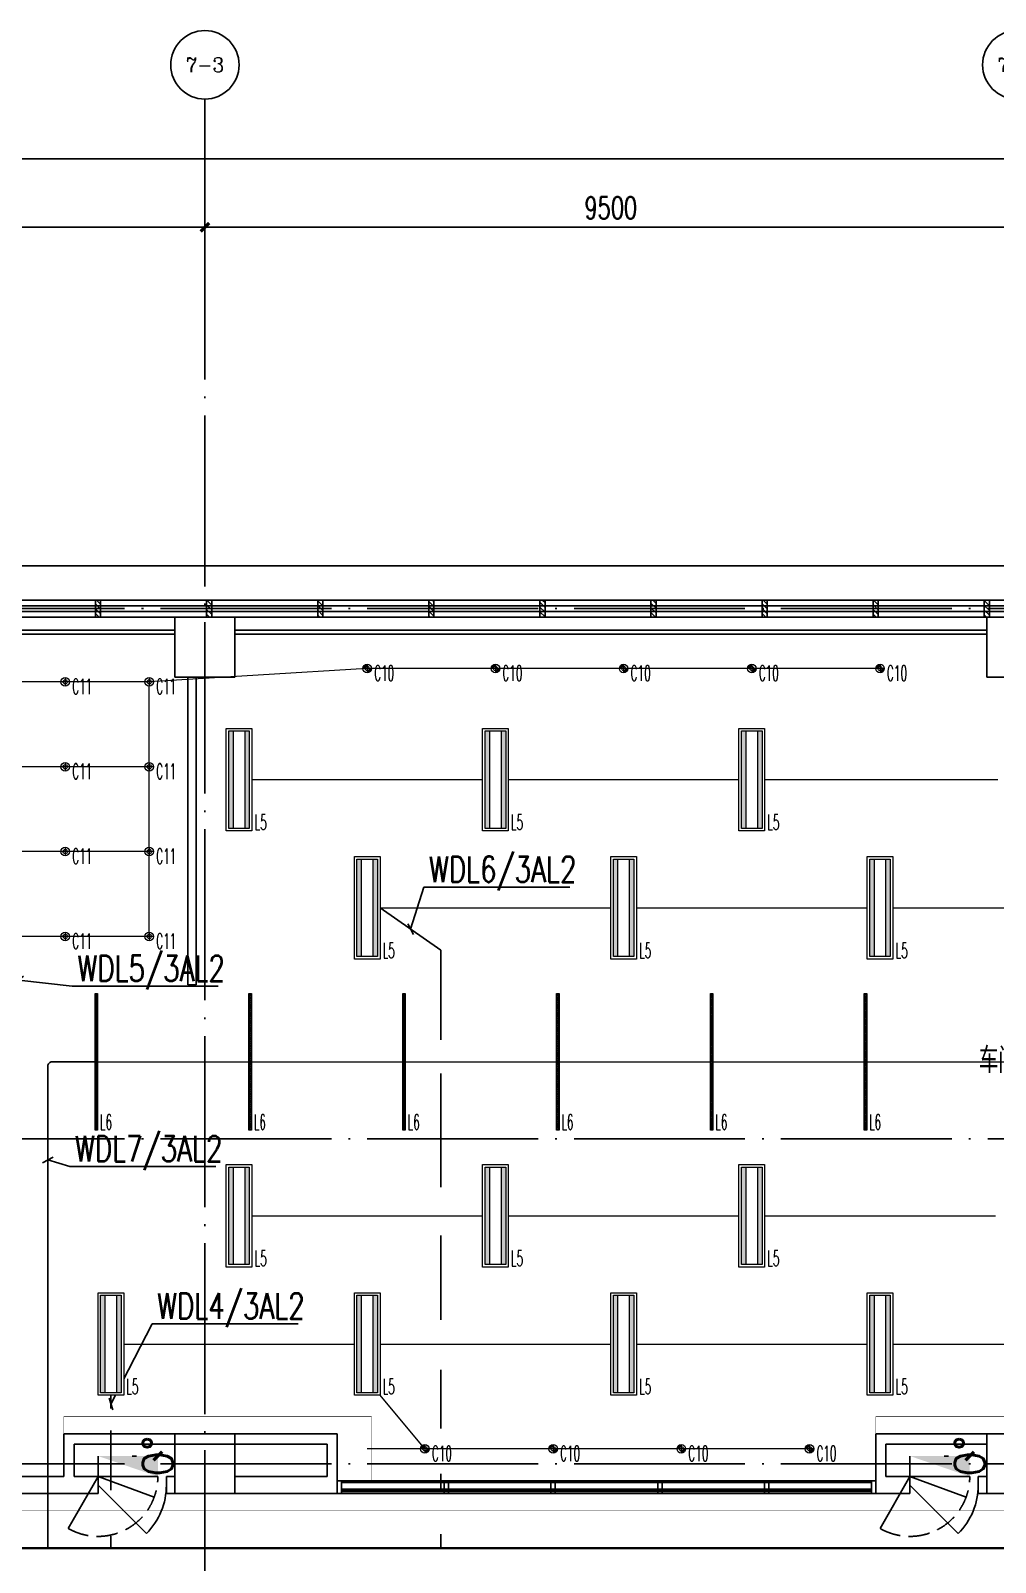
# Model space of a CAD drawing. Extents: x -621157 to 1764546, y -106808 to 741893.
# Drawn here: x 216961 to 228250, y 228846 to 246760 of the extents above; entities that cross this region are included whole.
import ezdxf
from ezdxf import colors
from ezdxf.entities.mleader import LeaderData, LeaderLine
from ezdxf.enums import TextEntityAlignment as Align
from ezdxf.math import Vec2, Vec3

# ---------------------------------------------------------------- set-up
doc = ezdxf.new("R2010")
doc.units = 0
doc.header["$LTSCALE"] = 1000
doc.header["$MEASUREMENT"] = 0
for name, pattern in [('DOT', [6.35, 0, -6.35]), ('XREF-A-101-平面图_t3$0$DASH', [0.35, 0.25, -0.1]), ('XREF-A-101-平面图_t3$0$DOTE', [2.42, 2, -0.2, 0.02, -0.2])]:
    doc.linetypes.add(name, pattern=pattern)
for name, color, linetype in [('0-底图', 7, 'Continuous'), ('AXIS_TEXT', 7, 'Continuous'), ('WIRE-照明', 4, 'Continuous'), ('XREF-A-101-平面图_t3$0$A-COLUMN', 8, 'Continuous'), ('XREF-A-101-平面图_t3$0$A-CURTWALL', 8, 'Continuous'), ('XREF-A-101-平面图_t3$0$A-DOTE', 8, 'Continuous'), ('XREF-A-101-平面图_t3$0$A-RAIL', 8, 'Continuous'), ('XREF-A-101-平面图_t3$0$A-ROOM-CH', 8, 'Continuous'), ('XREF-A-101-平面图_t3$0$A-SEE', 8, 'Continuous'), ('XREF-A-101-平面图_t3$0$A-WINDOW', 8, 'Continuous'), ('XREF-A-101-平面图_t3$0$AXIS', 8, 'Continuous'), ('XREF-A-101-平面图_t3$0$I-WALL-GYPSUM', 8, 'Continuous'), ('XREF-A-101-平面图_t3$0$I-玻璃隔断', 8, 'Continuous'), ('XREF-A-101-平面图_t3$0$P-EQUIPMENT', 8, 'Continuous'), ('XREF-A-101-平面图_t3$0$水-尺寸', 8, 'Continuous'), ('照明回路线', 1, 'Continuous')]:
    doc.layers.add(name, color=color, linetype=linetype)
for name, color, linetype, lineweight in [('00-照明回路线', 6, 'Continuous', 0), ('CEILING-INF', 4, 'Continuous', 0), ('LIGHT-INF', 6, 'Continuous', 0)]:
    doc.layers.add(name, color=color, linetype=linetype, lineweight=lineweight)
doc.styles.add('COMPLEX', font='COMPLEX')
doc.styles.add('E-FST', font='txt.shx', dxfattribs={"width": 0.75, "height": 250, "bigfont": '@@gbcbig.shx'})
doc.styles.add('INF DIM', font='SIMPLEX.SHX', dxfattribs={"width": 0.7, "bigfont": 'hztxt.shx'})
doc.styles.get("Standard").update_dxf_attribs({"font": 'romans.shx', "bigfont": 'HZDXC.SHX'})
doc.styles.add('XREF-A-101-平面图_t3$0$-HZDXCROMANS', font='ROMANS.shx', dxfattribs={"bigfont": 'HZDXC.shx'})
doc.styles.add('XREF-A-101-平面图_t3$0$A-AXIS-LABEL', font='COMPLEX', dxfattribs={"bigfont": 'GBCBIG'})
doc.styles.add('XREF-A-101-平面图_t3$0$A-DIM_T3', font='SIMPLEX', dxfattribs={"width": 0.705882, "bigfont": 'GBCBIG'})
doc.linetypes.add('LED', pattern='A,6,-3.5,["LED",Standard,S=2.54,R=0,X=-2.54,Y=-1.27],-4.8', length=14.3)
doc.dimstyles.get("Standard").update_dxf_attribs({"dimscale": 100, "dimtxt": 3.5, "dimasz": 1, "dimexe": 2.5, "dimexo": 3, "dimgap": 1.5, "dimtad": 1, "dimdec": 0, "dimzin": 0, "dimdsep": 46, "dimtxsty": 'Standard', "dimblk": 'ARCHTICK', "dimcen": 0.09, "dimadec": 0, "dimazin": 0, "dimtfac": 1, "dimtdec": 0, "dimtix": 1, "dimtmove": 2, "dimatfit": 3, "dimfxl": 0, "dimtolj": 1, "dimtzin": 0, "dimarcsym": 0})
doc.dimstyles.new('XREF-A-101-平面图_t3$0$A-DIM-100', dxfattribs={"dimscale": 100, "dimtxt": 2.55, "dimasz": 1, "dimexe": 2.5, "dimexo": 3, "dimgap": 1, "dimtad": 1, "dimdec": 0, "dimzin": 0, "dimdsep": 46, "dimtxsty": 'XREF-A-101-平面图_t3$0$A-DIM_T3', "dimblk": 'XREF-A-101-平面图_t3$0$_ArchTick', "dimcen": 0.09, "dimclrt": 7, "dimazin": 2, "dimtfac": 1, "dimtdec": 0, "dimtix": 1, "dimtmove": 2, "dimatfit": 3, "dimfxl": 0, "dimtolj": 1, "dimtzin": 0, "dimarcsym": 0})

# ---------------------------------------------------------------- blocks, each defined once
blk = doc.blocks.new('XREF-A-101-平面图_t3$0$柱网3F')
at = {"layer": 'XREF-A-101-平面图_t3$0$A-COLUMN'}
for points in [[(18650, -800), (19350, -800), (19350, -100), (18650, -100)], [(28150, -800), (28850, -800), (28850, -100), (28150, -100)], [(18650, -10350), (19350, -10350), (19350, -9650), (18650, -9650)], [(28150, -10350), (28850, -10350), (28850, -9650), (28150, -9650)]]:
    blk.add_lwpolyline(points, close=True, dxfattribs=at)
blk = doc.blocks.new('XREF-A-101-平面图_t3$0$G$C869EB286')
at = {"layer": 'XREF-A-101-平面图_t3$0$A-WINDOW'}
h = blk.add_hatch(dxfattribs=at)
h.set_pattern_fill('ANSI31', color=256, scale=25)
h.set_pattern_definition([(45, (-143.957, -89940), (-28.0633, 28.0633), [])])
h.paths.add_polyline_path([(0, 60), (200, 60), (200, 0), (0, 0)])
blk.add_lwpolyline([(0, 60), (200, 60), (200, 0), (0, 0)], close=True, dxfattribs=at)
blk = doc.blocks.new('XREF-A-101-平面图_t3$0$ROOM')
at = {"layer": 'XREF-A-101-平面图_t3$0$A-ROOM-CH', "style": 'XREF-A-101-平面图_t3$0$-HZDXCROMANS', "width": 0.6}
for tag, p in [('中文房间名称', (0, -1000)), ('英文房间名称', (0, -1500))]:
    blk.add_attdef(tag, text='', height=300, dxfattribs=at).set_placement(p, align=Align.CENTER)
blk = doc.blocks.new('_ArchTick')
at = {"color": 0, "linetype": 'ByBlock', "const_width": 0.4}
blk.add_lwpolyline([(-0.5, -0.5), (0.5, 0.5)], dxfattribs=at)
blk = doc.blocks.new('*D25423')
at = {"layer": 'Defpoints', "color": 0}
blk.add_point((0, 0), dxfattribs=at)
blk.add_point((0, 0), dxfattribs=at)
blk.add_point((0, 0), dxfattribs=at)
blk.add_point((0, 0), dxfattribs=at)
at = {"layer": 'XREF-A-101-平面图_t3$0$水-尺寸', "color": 0, "linetype": 'ByBlock', "lineweight": -2}
blk.add_line((0, 300), (0, 250), dxfattribs=at)
blk.add_line((0, 300), (0, 250), dxfattribs=at)
blk.add_arc((0, 0), 0, 180, 180, dxfattribs=at)
at = {"layer": 'XREF-A-101-平面图_t3$0$水-尺寸', "color": 0, "linetype": 'ByBlock', "lineweight": -2, "xscale": 100, "yscale": 100, "zscale": 100}
for rotation in [90, 90.00000000000001]:
    blk.add_blockref('_ArchTick', (0, 0), dxfattribs=dict(at, rotation=rotation))
at = {"layer": 'XREF-A-101-平面图_t3$0$水-尺寸', "color": 0, "insert": (0, 0), "char_height": 350, "attachment_point": 5}
blk.add_mtext('\\A1;0%%d', dxfattribs=at)
blk = doc.blocks.new('XREF-A-101-平面图_t3$0$_ArchTick')
at = {"color": 0, "linetype": 'ByBlock', "const_width": 0.4}
blk.add_lwpolyline([(-0.5, -0.5), (0.5, 0.5)], dxfattribs=at)
blk = doc.blocks.new('*D25500')
at = {"layer": 'Defpoints', "color": 0}
for p in [(19000, 44460), (19000, 43300), (28500, 43300)]:
    blk.add_point(p, dxfattribs=at)
at = {"layer": 'XREF-A-101-平面图_t3$0$AXIS', "color": 0, "lineweight": -2}
for p, q in [((19000, 43600), (19000, 44710)), ((28500, 43600), (28500, 44710)), ((28500, 44460), (19000, 44460))]:
    blk.add_line(p, q, dxfattribs=at)
at = {"layer": 'XREF-A-101-平面图_t3$0$AXIS', "color": 0, "linetype": 'ByBlock', "lineweight": -2, "xscale": 100, "yscale": 100, "zscale": 100, "rotation": 180}
blk.add_blockref('XREF-A-101-平面图_t3$0$_ArchTick', (19000, 44460), dxfattribs=at)
at = {"layer": 'XREF-A-101-平面图_t3$0$AXIS', "color": 0, "linetype": 'ByBlock', "lineweight": -2, "xscale": 100, "yscale": 100, "zscale": 100}
blk.add_blockref('XREF-A-101-平面图_t3$0$_ArchTick', (28500, 44460), dxfattribs=at)
at = {"layer": 'XREF-A-101-平面图_t3$0$AXIS', "color": 7, "insert": (23750, 44687), "char_height": 255, "attachment_point": 5, "style": 'XREF-A-101-平面图_t3$0$A-DIM_T3'}
blk.add_mtext('\\A1;9500', dxfattribs=at)
blk = doc.blocks.new('*D25501')
at = {"layer": 'Defpoints', "color": 0}
for p in [(9500, 44460), (9500, 43300), (19000, 43300)]:
    blk.add_point(p, dxfattribs=at)
at = {"layer": 'XREF-A-101-平面图_t3$0$AXIS', "color": 0, "lineweight": -2}
for p, q in [((9500, 43600), (9500, 44710)), ((19000, 43600), (19000, 44710)), ((19000, 44460), (9500, 44460))]:
    blk.add_line(p, q, dxfattribs=at)
at = {"layer": 'XREF-A-101-平面图_t3$0$AXIS', "color": 0, "linetype": 'ByBlock', "lineweight": -2, "xscale": 100, "yscale": 100, "zscale": 100, "rotation": 180}
blk.add_blockref('XREF-A-101-平面图_t3$0$_ArchTick', (9500, 44460), dxfattribs=at)
at = {"layer": 'XREF-A-101-平面图_t3$0$AXIS', "color": 0, "linetype": 'ByBlock', "lineweight": -2, "xscale": 100, "yscale": 100, "zscale": 100}
blk.add_blockref('XREF-A-101-平面图_t3$0$_ArchTick', (19000, 44460), dxfattribs=at)
at = {"layer": 'XREF-A-101-平面图_t3$0$AXIS', "color": 7, "insert": (14250, 44687), "char_height": 255, "attachment_point": 5, "style": 'XREF-A-101-平面图_t3$0$A-DIM_T3'}
blk.add_mtext('\\A1;9500', dxfattribs=at)
blk = doc.blocks.new('_AXISO')
blk.add_circle((0, 0), 0.5)
at = {"layer": 'AXIS_TEXT', "style": 'COMPLEX'}
blk.add_attdef('A', text='', height=0.56, dxfattribs=at).set_placement((-0.25, -0.28), (0.25, -0.28), align=Align.FIT)
blk = doc.blocks.new('*D25505')
at = {"layer": 'Defpoints', "color": 0}
for p in [(-500, 45260), (-500, 43300), (66800, 43300)]:
    blk.add_point(p, dxfattribs=at)
at = {"layer": 'XREF-A-101-平面图_t3$0$AXIS', "color": 0, "lineweight": -2}
for p, q in [((-500, 43600), (-500, 45510)), ((66800, 43600), (66800, 45510)), ((66800, 45260), (-500, 45260))]:
    blk.add_line(p, q, dxfattribs=at)
at = {"layer": 'XREF-A-101-平面图_t3$0$AXIS', "color": 0, "linetype": 'ByBlock', "lineweight": -2, "xscale": 100, "yscale": 100, "zscale": 100, "rotation": 180}
blk.add_blockref('XREF-A-101-平面图_t3$0$_ArchTick', (-500, 45260), dxfattribs=at)
at = {"layer": 'XREF-A-101-平面图_t3$0$AXIS', "color": 0, "linetype": 'ByBlock', "lineweight": -2, "xscale": 100, "yscale": 100, "zscale": 100}
blk.add_blockref('XREF-A-101-平面图_t3$0$_ArchTick', (66800, 45260), dxfattribs=at)
at = {"layer": 'XREF-A-101-平面图_t3$0$AXIS', "color": 7, "insert": (33150, 45487), "char_height": 255, "attachment_point": 5, "style": 'XREF-A-101-平面图_t3$0$A-DIM_T3'}
blk.add_mtext('\\A1;67300', dxfattribs=at)
blk = doc.blocks.new('*U25331')
at = {"color": 1}
for p, q in [((1428, 10663), (1428, 7514)), ((1433, 10663), (1433, 7514)), ((1438, 10663), (1438, 7514)), ((1443, 10663), (1443, 7514)), ((1448, 10663), (1448, 7514)), ((1453, 10663), (1453, 7514)), ((1429, 7513), (1428, 7514)), ((1429, 7513), (1432, 7513)), ((1433, 7514), (1432, 7513)), ((1433, 7514), (1438, 7514)), ((1439, 7513), (1438, 7514)), ((1439, 7513), (1442, 7513)), ((1443, 7514), (1442, 7513)), ((1443, 7514), (1448, 7514)), ((1449, 7513), (1448, 7514)), ((1449, 7513), (1452, 7513)), ((1453, 7514), (1452, 7513))]:
    blk.add_line(p, q, dxfattribs=at)
blk = doc.blocks.new('*U25332')
at = {"color": 1}
for p, q in [((3016, 1134), (3015, 1133)), ((3015, 1133), (3015, 1129)), ((3016, 1128), (3015, 1129)), ((6165, 1134), (3016, 1134)), ((6165, 1128), (3016, 1128))]:
    blk.add_line(p, q, dxfattribs=at)
blk = doc.blocks.new('*U25333')
at = {"color": 1}
for p, q in [((1428, 10663), (1428, 7514)), ((1433, 10663), (1433, 7514)), ((1438, 10663), (1438, 7514)), ((1443, 10663), (1443, 7514)), ((1448, 10663), (1448, 7514)), ((1453, 10663), (1453, 7514)), ((1429, 7513), (1428, 7514)), ((1429, 7513), (1432, 7513)), ((1433, 7514), (1432, 7513)), ((1433, 7514), (1438, 7514)), ((1439, 7513), (1438, 7514)), ((1439, 7513), (1442, 7513)), ((1443, 7514), (1442, 7513)), ((1443, 7514), (1448, 7514)), ((1449, 7513), (1448, 7514)), ((1449, 7513), (1452, 7513)), ((1453, 7514), (1452, 7513))]:
    blk.add_line(p, q, dxfattribs=at)
blk = doc.blocks.new('*U25334')
at = {"color": 1}
for p, q in [((3016, 1134), (3015, 1133)), ((3015, 1133), (3015, 1129)), ((3016, 1128), (3015, 1129)), ((6165, 1134), (3016, 1134)), ((6165, 1128), (3016, 1128))]:
    blk.add_line(p, q, dxfattribs=at)
blk = doc.blocks.new('XREF-A-101-平面图_t3$0$G$C5C507F0A')
at = {"layer": 'XREF-A-101-平面图_t3$0$I-玻璃隔断'}
for points in [[(20500, -10250), (20500, -10100), (20450, -10100), (20450, -10250)], [(20500, -10250), (20500, -10100), (26700, -10100), (26700, -10250)], [(21750, -10250), (21750, -10100), (21700, -10100), (21700, -10250)], [(23000, -10250), (23000, -10100), (22950, -10100), (22950, -10250)], [(24250, -10250), (24250, -10100), (24200, -10100), (24200, -10250)], [(25500, -10250), (25500, -10100), (25450, -10100), (25450, -10250)], [(26700, -10250), (26700, -10100), (26750, -10100), (26750, -10250)]]:
    blk.add_lwpolyline(points, close=True, dxfattribs=at)
at = {"layer": 'XREF-A-101-平面图_t3$0$I-玻璃隔断', "color": 1}
blk.add_blockref('*U25332', (17485, -11249), dxfattribs=at)
at = {"layer": 'XREF-A-101-平面图_t3$0$I-玻璃隔断', "color": 1, "xscale": -1, "rotation": 270}
blk.add_blockref('*U25331', (12987, -11652), dxfattribs=at)
at = {"layer": 'XREF-A-101-平面图_t3$0$I-玻璃隔断', "color": 1, "xscale": -1}
blk.add_blockref('*U25334', (29715, -11249), dxfattribs=at)
at = {"layer": 'XREF-A-101-平面图_t3$0$I-玻璃隔断', "color": 1, "rotation": 90.00000000000001}
blk.add_blockref('*U25333', (34213, -11652), dxfattribs=at)
blk = doc.blocks.new('XREF-A-101-平面图_t3$0$DOOR2DLIB$SYSLIB$00000101')
at = {"color": 0}
blk.add_line((0.5, 0), (-0.207, 0.707), dxfattribs=at)
blk.add_arc((0.5, 0), 1, 135, 180, dxfattribs=at)
blk = doc.blocks.new('_Oblique')
at = {"color": 0, "linetype": 'ByBlock', "lineweight": -2}
blk.add_line((-0.5, -0.5), (0.5, 0.5), dxfattribs=at)
blk = doc.blocks.new('A$C8937094a')
at = {"color": 8}
for points in [[(50, 0), (-50, 0)], [(0, 50), (0, -50)]]:
    blk.add_lwpolyline(points, dxfattribs=at)
blk.add_circle((0, 0), 50)
blk.add_circle((0, 0), 24.5, dxfattribs=at)
at = {"style": 'INF DIM', "width": 0.5}
blk.add_text('C11', height=180, dxfattribs=at).set_placement((81, -144))
blk = doc.blocks.new('A$C73cf2add')
at = {"linetype": 'DOT'}
blk.add_wipeout([(-150, 600), (150, 600), (150, -600), (-150, -600)], dxfattribs=at).dxf.layer = 'LIGHT-INF'
at = {"layer": 'LIGHT-INF'}
h = blk.add_hatch(color=256, dxfattribs=at)
h.dxf.hatch_style = 1
h.paths.add_polyline_path([(-120, 570), (-70, 570), (-70, -570), (-120, -570)])
h = blk.add_hatch(color=256, dxfattribs=at)
h.dxf.hatch_style = 1
h.paths.add_polyline_path([(70, 570), (120, 570), (120, -570), (70, -570)])
for points in [[(-150, 600), (150, 600), (150, -600), (-150, -600)], [(-120, 570), (120, 570), (120, -570), (-120, -570)], [(-120, 570), (-70, 570), (-70, -570), (-120, -570)], [(70, 570), (120, 570), (120, -570), (70, -570)]]:
    blk.add_lwpolyline(points, close=True, dxfattribs=at)
at = {"layer": 'LIGHT-INF', "style": 'INF DIM', "width": 0.5}
blk.add_text('L5', height=180, dxfattribs=at).set_placement((181, -588))
blk = doc.blocks.new('A$C43fcb5d1')
at = {"linetype": 'DOT'}
blk.add_wipeout([(-15, 0), (15, 0), (15, -1600), (-15, -1600)], dxfattribs=at).dxf.layer = 'CEILING-INF'
at = {"layer": 'LIGHT-INF'}
h = blk.add_hatch(dxfattribs=at)
h.set_pattern_fill('ANSI37', color=256, scale=5)
h.set_pattern_definition([(45, (-3e-11, -800), (-11.22532, 11.22532), []), (135, (-3e-11, -800), (-11.22532, -11.22532), [])])
h.paths.add_polyline_path([(-10, -5), (10, -5), (10, -1595), (-10, -1595)])
for points in [[(-15, 0), (15, 0), (15, -1600), (-15, -1600)], [(-10, -5), (10, -5), (10, -1595), (-10, -1595)]]:
    blk.add_lwpolyline(points, close=True, dxfattribs=at)
at = {"layer": 'LIGHT-INF', "style": 'INF DIM', "width": 0.5}
blk.add_text('L6', height=180, dxfattribs=at).set_placement((42, -1594))
blk = doc.blocks.new('*U24686')
h = blk.add_hatch(color=8)
h.dxf.hatch_style = 1
h.paths.add_polyline_path([(-50, 0), (-24, 0, -0.414214), (0, 24), (0, 50, 0.414214)])
h.paths.add_polyline_path([(0, -24), (0, -50, 0.414214), (50, 0), (24, 0, -0.414214)])
at = {"color": 8}
for points in [[(50, 0), (-50, 0)], [(0, 50), (0, -50)]]:
    blk.add_lwpolyline(points, dxfattribs=at)
blk.add_circle((0, 0), 50)
blk.add_circle((0, 0), 24.5, dxfattribs=at)
at = {"style": 'INF DIM', "width": 0.5}
blk.add_text('C10', height=180, dxfattribs=at).set_placement((81, -144))
blk = doc.blocks.new('G$CB0A4FAF5')
at = {"layer": 'LIGHT-INF', "color": 6, "linetype": 'LED', "ltscale": 0.05, "const_width": 5}
for points in [[(17350, -10150), (17350, -9450), (20950, -9450), (20950, -10200)], [(26850, -10200), (26850, -9450), (30450, -9450), (30450, -10200)]]:
    blk.add_lwpolyline(points, dxfattribs=at)
at = {"layer": 'CEILING-INF', "color": 8}
for p in [(17730, -4500), (19530, -4500), (21330, -4500), (23130, -4500), (24930, -4500), (26730, -4500)]:
    blk.add_blockref('A$C43fcb5d1', p, dxfattribs=at)
at = {"layer": 'LIGHT-INF', "color": 6}
for name, p in [('*U24686', (20900, -700)), ('*U24686', (22400, -700)), ('*U24686', (23900, -700)), ('*U24686', (25400, -700)), ('*U24686', (26900, -700)), ('A$C8937094a', (17366, -856)), ('A$C8937094a', (18349, -856)), ('A$C73cf2add', (19400, -2000)), ('A$C73cf2add', (22400, -2000)), ('A$C73cf2add', (25400, -2000)), ('A$C8937094a', (17366, -1849)), ('A$C8937094a', (18349, -1849)), ('A$C8937094a', (17366, -2841)), ('A$C8937094a', (18349, -2841)), ('A$C73cf2add', (20900, -3500)), ('A$C73cf2add', (23900, -3500)), ('A$C73cf2add', (26900, -3500)), ('A$C8937094a', (17366, -3834)), ('A$C8937094a', (18349, -3834)), ('A$C73cf2add', (19400, -7100)), ('A$C73cf2add', (22400, -7100)), ('A$C73cf2add', (25400, -7100)), ('A$C73cf2add', (17900, -8600)), ('A$C73cf2add', (20900, -8600)), ('A$C73cf2add', (23900, -8600)), ('A$C73cf2add', (26900, -8600)), ('*U24686', (21575, -9825)), ('*U24686', (23075, -9825)), ('*U24686', (24575, -9825)), ('*U24686', (26075, -9825))]:
    blk.add_blockref(name, p, dxfattribs=at)
at = {"layer": 'LIGHT-INF', "color": 6, "linetype": 'LED', "ltscale": 0.05, "const_width": 5}
blk.add_lwpolyline([(5600, -10200), (9150, -10200), (9150, -10550), (57750, -10550), (57750, -10200), (62600, -10200), (62600, -4500)], dxfattribs=at)
blk = doc.blocks.new('XREF-A-101-平面图_t3$0$单出口消火栓新')
for p, q in [((-240, 700), (-846.2, 1050)), ((-479.4, 42.2), (-240, 700)), ((-240, 0), (-240, 700)), ((-240, 700), (0, 700))]:
    blk.add_line(p, q)
at = {"color": 0, "linetype": 'XREF-A-101-平面图_t3$0$DASH'}
blk.add_arc((-240, 700), 700, 150, 270, dxfattribs=at)
blk.add_solid([(-240, 0), (0, 0), (0, 700)])
at = {"layer": 'XREF-A-101-平面图_t3$0$水-尺寸', "linetype": 'ByBlock'}
dim = blk.add_angular_dim_3p(base=(0, 0), center=(0, 0), p1=(0, 0), p2=(0, 0), dimstyle='Standard', dxfattribs=at)
dim.commit()
dim.dimension.update_dxf_attribs({"geometry": '*D25423', "text_midpoint": (0, 0)})
blk = doc.blocks.new('XREF-A-101-平面图_t3$0$G$C156FCA62')
at = {"layer": 'XREF-A-101-平面图_t3$0$P-EQUIPMENT', "rotation": 90}
for p in [(18450, 230090), (27950, 230090)]:
    blk.add_blockref('XREF-A-101-平面图_t3$0$单出口消火栓新', p, dxfattribs=at)
blk = doc.blocks.new('XREF-A-101-平面图_t3$0$轴网(3)')
at = {"layer": 'XREF-A-101-平面图_t3$0$A-DOTE', "linetype": 'XREF-A-101-平面图_t3$0$DOTE'}
for p, q in [((19000, -3300), (19000, 43300)), ((-3300, 40000), (69800, 40000)), ((-3300, 33800), (69800, 33800)), ((-3300, 30000), (69800, 30000))]:
    blk.add_line(p, q, dxfattribs=at)
at = {"layer": 'XREF-A-101-平面图_t3$0$AXIS'}
blk.add_line((19000, 43300), (19000, 45959.5), dxfattribs=at)
ref = blk.add_blockref('_AXISO', (19000, 46359.5), dxfattribs=dict(at, xscale=800, yscale=800, zscale=800))
ref.add_attrib('A', '7-3', dxfattribs={"color": 7, "height": 168.54, "style": 'XREF-A-101-平面图_t3$0$A-AXIS-LABEL', "width": 0.933333}).set_placement((18775.3, 46275.2), (19224.7, 46275.2), align=Align.FIT)
ref = blk.add_blockref('_AXISO', (28500, 46359.5), dxfattribs=dict(at, xscale=800, yscale=800, zscale=800))
ref.add_attrib('A', '7-4', dxfattribs={"color": 7, "height": 163.41, "style": 'XREF-A-101-平面图_t3$0$A-AXIS-LABEL', "width": 0.935484}).set_placement((28274.3, 46277.8), (28725.7, 46277.8), align=Align.FIT)
for p1, p2, distance, picture, middle in [((66800, 43300), (-500, 43300), -1959.5, '*D25505', (33150, 45487)), ((19000, 43300), (9500, 43300), -1159.5, '*D25501', (14250, 44687)), ((28500, 43300), (19000, 43300), -1159.5, '*D25500', (23750, 44687))]:
    dim = blk.add_aligned_dim(p1=p1, p2=p2, distance=distance, dimstyle='XREF-A-101-平面图_t3$0$A-DIM-100', dxfattribs=at)
    dim.commit()
    dim.dimension.update_dxf_attribs({"geometry": picture, "text_midpoint": middle})
blk = doc.blocks.new('XREF-A-101-平面图_t3$0$G$C646F86AA')
at = {"layer": 'XREF-A-101-平面图_t3$0$P-EQUIPMENT', "rotation": 90}
for p in [(18450, 230090), (27950, 230090)]:
    blk.add_blockref('XREF-A-101-平面图_t3$0$单出口消火栓新', p, dxfattribs=at)
blk = doc.blocks.new('XREF-A-101-平面图_t3')
at = {"layer": 'XREF-A-101-平面图_t3$0$A-CURTWALL'}
for p, q in [((235900, 240100), (204800, 240100)), ((235900, 240033), (204800, 240033)), ((235900, 239967), (204800, 239967)), ((235900, 239900), (204800, 239900))]:
    blk.add_line(p, q, dxfattribs=at)
at = {"layer": 'XREF-A-101-平面图_t3$0$A-RAIL'}
for points in [[(218650, 239750), (209850, 239750)], [(218650, 239700), (209850, 239700)], [(228150, 239750), (219350, 239750)], [(228150, 239700), (219350, 239700)]]:
    blk.add_lwpolyline(points, dxfattribs=at)
at = {"layer": 'XREF-A-101-平面图_t3$0$A-SEE'}
blk.add_lwpolyline([(204800, 240500), (235900, 240500)], dxfattribs=at)
at = {"layer": 'XREF-A-101-平面图_t3$0$I-WALL-GYPSUM'}
blk.add_line((218800, 239200), (218900, 239200), dxfattribs=at)
blk.add_blockref('XREF-A-101-平面图_t3$0$G$C156FCA62', (200000, 0))
at = {"layer": 'XREF-A-101-平面图_t3$0$A-COLUMN'}
blk.add_blockref('XREF-A-101-平面图_t3$0$柱网3F', (200000, 240000), dxfattribs=at)
at = {"layer": 'XREF-A-101-平面图_t3$0$A-DOTE'}
blk.add_blockref('XREF-A-101-平面图_t3$0$轴网(3)', (200000, 200000), dxfattribs=at)
at = {"layer": 'XREF-A-101-平面图_t3$0$A-ROOM-CH'}
ref = blk.add_blockref('XREF-A-101-平面图_t3$0$ROOM', (228513, 235569), dxfattribs=at)
ref.add_attrib('中文房间名称', '车间办公', dxfattribs={"height": 300, "style": 'XREF-A-101-平面图_t3$0$-HZDXCROMANS', "width": 0.8}).set_placement((228513, 234569), align=Align.CENTER)
at = {"layer": 'XREF-A-101-平面图_t3$0$A-WINDOW', "rotation": 270}
for p in [(217720, 240100), (219020, 240100), (220320, 240100), (221620, 240100), (222920, 240100), (224220, 240100), (225520, 240100), (226820, 240100), (228120, 240100)]:
    blk.add_blockref('XREF-A-101-平面图_t3$0$G$C869EB286', p, dxfattribs=at)
blk.add_blockref('XREF-A-101-平面图_t3$0$G$C5C507F0A', (200100, 239900))
at = {"layer": 'XREF-A-101-平面图_t3$0$I-WALL-GYPSUM'}
for p, q in [((218800, 235600), (218800, 239200)), ((218900, 235600), (218900, 239200)), ((218800, 235600), (218900, 235600)), ((217350, 230350), (220550, 230350)), ((217350, 229850), (217350, 230350)), ((217470, 230230), (220430, 230230)), ((217470, 229850), (217470, 230230)), ((220430, 229850), (220430, 230230)), ((220550, 229650), (220550, 230350)), ((226850, 230350), (228150, 230350)), ((226850, 229650), (226850, 230350)), ((226970, 230230), (228150, 230230)), ((226970, 229850), (226970, 230230)), ((228150, 230350), (228150, 230230)), ((216350, 229850), (217350, 229850)), ((217470, 229850), (217750, 229850)), ((218550, 229850), (218650, 229850)), ((218650, 229850), (218650, 229650)), ((219350, 229850), (220430, 229850)), ((219350, 229850), (219350, 229650)), ((226970, 229850), (227250, 229850)), ((228050, 229850), (228150, 229850)), ((228150, 229850), (228150, 229650)), ((216300, 229650), (217400, 229650)), ((217400, 229650), (217750, 229650)), ((218550, 229650), (218650, 229650)), ((219350, 229650), (220550, 229650)), ((226850, 229650), (227250, 229650)), ((228050, 229650), (228150, 229650))]:
    blk.add_line(p, q, dxfattribs=at)
for points in [[(217750, 229850), (217750, 229650)], [(218550, 229850), (218550, 229650)], [(227250, 229850), (227250, 229650)], [(228050, 229850), (228050, 229650)]]:
    blk.add_lwpolyline(points, dxfattribs=at)
blk.add_blockref('XREF-A-101-平面图_t3$0$G$C646F86AA', (200000, 0))
blk.add_blockref('XREF-A-101-平面图_t3$0$G$C646F86AA', (200000, 0))
at = {"layer": 'XREF-A-101-平面图_t3$0$A-WINDOW', "xscale": -800, "yscale": -800, "zscale": -800}
for p in [(218150, 229750), (227650, 229750)]:
    blk.add_blockref('XREF-A-101-平面图_t3$0$DOOR2DLIB$SYSLIB$00000101', p, dxfattribs=at)
blk = doc.blocks.new('G$CAD8C52FD')
at = {"layer": '00-照明回路线', "ltscale": 5}
for p, q in [((20900, -700), (18349, -856)), ((26900, -700), (20900, -700)), ((18349, -856), (15401, -856)), ((18349, -1880), (18349, -900)), ((18349, -1849), (15401, -1849)), ((18349, -3840), (18349, -1880)), ((19550, -2000), (22280, -2000)), ((22495, -2000), (25250, -2000)), ((25520, -2000), (28280, -2000)), ((18349, -2841), (15401, -2841)), ((21050, -3500), (23780, -3500)), ((24050, -3500), (26780, -3500)), ((27050, -3500), (29805, -3500)), ((18349, -3834), (15401, -3834)), ((17730, -5300), (53730, -5300)), ((19520, -7100), (22250, -7100)), ((22550, -7100), (25250, -7100)), ((25520, -7100), (28250, -7100)), ((18050, -8600), (20805, -8600)), ((20995, -8600), (23780, -8600)), ((24050, -8600), (26805, -8600)), ((27050, -8600), (29805, -8600)), ((21575, -9825), (21050, -9200)), ((21575, -9825), (20900, -9825)), ((26075, -9825), (21575, -9825))]:
    blk.add_line(p, q, dxfattribs=at)
at = {"layer": 'WIRE-照明'}
for points in [[(21050, -3500), (21763, -3995)], [(21763, -3995), (21763, -5043)], [(21763, -5436), (21763, -6766)], [(21763, -7330), (21763, -8318)], [(21763, -8902), (21763, -9588)], [(17900, -9200), (17900, -9353)], [(17900, -9613), (17900, -10310)], [(21763, -10118), (21763, -10294)], [(17900, -10849), (17900, -10988)], [(21763, -10823), (21763, -10988)]]:
    blk.add_lwpolyline(points, dxfattribs=at)
blk.add_lwpolyline([(17162, -10988), (17162, -5350, -0.414214), (17212, -5300), (17715, -5300)], format="xyb", dxfattribs=at)
at = {"layer": '照明回路线'}
ml = blk.add_multileader_mtext('Standard', dxfattribs=at)
ml.set_content('{\\Ftxt,whgtxt|c134;WDL6/3AL2}', color=4, style='E-FST')
ml.set_leader_properties(color=256)
ml.set_arrow_properties(name='OBLIQUE')
ml.build(insert=Vec2(0, 0))
ml.multileader.update_dxf_attribs({"text_left_attachment_type": 6, "text_right_attachment_type": 7, "dogleg_length": 40, "arrow_head_size": 100})
ctx = ml.context
ctx.base_point, ctx.char_height, ctx.arrow_head_size, ctx.landing_gap_size, ctx.plane_origin = Vec3(21602, -3258), 300, 100, 20, Vec3(23280, -2750)
ctx.left_attachment, ctx.right_attachment = 6, 7
notes = []
notes.append((ctx, [(0, (1, 1, 0), (21562, -3258), (1, 0), 40, [(0, [(21407, -3748)], 0, [])])]))
ctx.mtext.insert, ctx.mtext.flow_direction = Vec3(21622, -2898), 5
ml = blk.add_multileader_mtext('Standard', dxfattribs=at)
ml.set_content('{\\Ftxt,whgtxt|c134;WDL5/3AL2}', color=4, style='E-FST')
ml.set_leader_properties(color=256)
ml.set_arrow_properties(name='OBLIQUE')
ml.build(insert=Vec2(0, 0))
ml.multileader.update_dxf_attribs({"text_left_attachment_type": 6, "text_right_attachment_type": 7, "dogleg_length": 40, "arrow_head_size": 100})
ctx = ml.context
ctx.base_point, ctx.char_height, ctx.arrow_head_size, ctx.landing_gap_size, ctx.plane_origin = Vec3(17489, -4416), 300, 100, 20, Vec3(17917, -11)
ctx.left_attachment, ctx.right_attachment = 6, 7
notes.append((ctx, [(0, (1, 1, 0), (17449, -4416), (1, 0), 40, [(0, [(16822, -4344)], 0, [])])]))
ctx.mtext.insert, ctx.mtext.flow_direction = Vec3(17509, -4056), 5
ml = blk.add_multileader_mtext('Standard', dxfattribs=at)
ml.set_content('{\\Ftxt,whgtxt|c134;WDL7/3AL2}', color=4, style='E-FST')
ml.set_leader_properties(color=256)
ml.set_arrow_properties(name='OBLIQUE')
ml.build(insert=Vec2(0, 0))
ml.multileader.update_dxf_attribs({"text_left_attachment_type": 6, "text_right_attachment_type": 7, "dogleg_length": 40, "arrow_head_size": 100})
ctx = ml.context
ctx.base_point, ctx.char_height, ctx.arrow_head_size, ctx.landing_gap_size, ctx.plane_origin = Vec3(17460, -6525), 300, 100, 20, Vec3(19139, -6017)
ctx.left_attachment, ctx.right_attachment = 6, 7
notes.append((ctx, [(0, (1, 1, 0), (17420, -6525), (1, 0), 40, [(0, [(17162, -6447)], 0, [])])]))
ctx.mtext.insert, ctx.mtext.flow_direction = Vec3(17480, -6165), 5
ml = blk.add_multileader_mtext('Standard', dxfattribs=at)
ml.set_content('{\\Ftxt,whgtxt|c134;WDL4/3AL2}', color=4, style='E-FST')
ml.set_leader_properties(color=256)
ml.set_arrow_properties(name='OBLIQUE')
ml.build(insert=Vec2(0, 0))
ml.multileader.update_dxf_attribs({"text_left_attachment_type": 6, "text_right_attachment_type": 7, "dogleg_length": 40, "arrow_head_size": 100})
ctx = ml.context
ctx.base_point, ctx.char_height, ctx.arrow_head_size, ctx.landing_gap_size, ctx.plane_origin = Vec3(18422, -8364), 300, 100, 20, Vec3(20100, -7855)
ctx.left_attachment, ctx.right_attachment = 6, 7
notes.append((ctx, [(0, (1, 1, 0), (18382, -8364), (1, 0), 40, [(0, [(17900, -9302)], 0, [])])]))
ctx.mtext.insert, ctx.mtext.flow_direction = Vec3(18442, -8004), 5
for ctx, leaders in notes:
    for number, flags, end, landing, length, lines in leaders:
        leader = LeaderData()
        leader.index, (leader.has_last_leader_line, leader.has_dogleg_vector, leader.attachment_direction) = number, flags
        leader.last_leader_point, leader.dogleg_vector, leader.dogleg_length = Vec3(end), Vec3(landing), length
        for number, points, colour, breaks in lines:
            line = LeaderLine()
            line.index, line.vertices, line.color, line.breaks = number, Vec3.list(points), colors.encode_raw_color(colour), breaks
            leader.lines.append(line)
        ctx.leaders.append(leader)

msp = doc.modelspace()

# ---------------------------------------------------------------- block references
at = {"layer": '0-底图'}
msp.add_blockref('XREF-A-101-平面图_t3', (0, 0), dxfattribs=at)

# ---------------------------------------------------------------- next in the draw order: linework, layer by layer
at = {"layer": 'WIRE-照明'}
msp.add_lwpolyline([(204729, 233936, 30, 30, 0), (204180, 233936, 30, 30, 0.414214), (204130, 233886, 30, 30, 0), (204130, 229062, 30, 30, 0.414214), (204180, 229012, 30, 30, 0), (263524, 229012, 30, 30, 0)], format="xyseb", dxfattribs=at)

# ---------------------------------------------------------------- next in the draw order: block references
msp.add_blockref('G$CAD8C52FD', (200000, 240000), dxfattribs=at)

# ---------------------------------------------------------------- next in the draw order: block references
msp.add_blockref('G$CB0A4FAF5', (200000, 240000), dxfattribs=at)

doc.saveas('drawing.dxf')
